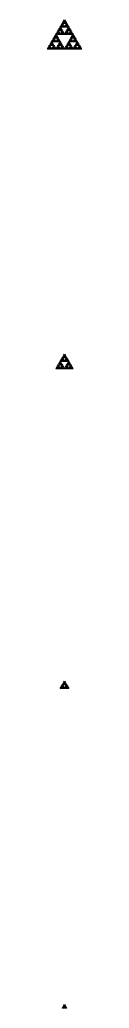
# Model space of a CAD drawing. Extents: x -467 to 127, y -467 to 127.
# Drawn here: x 28.4 to 31.6, y 4.9 to 97.7 of the extents above; entities that cross this region are included whole.
import ezdxf

# ---------------------------------------------------------------- set-up
doc = ezdxf.new("R2010")
doc.units = 13
doc.layers.add('MAGNET', color=11, linetype='Continuous')

msp = doc.modelspace()

# ---------------------------------------------------------------- linework, layer by layer
at = {"layer": 'MAGNET'}
for points in [[(29.8, 97.359), (29.85, 97.445), (29.9, 97.359), (29.8, 97.359)], [(29.85, 97.445), (29.9, 97.532), (29.95, 97.445), (29.85, 97.445)], [(29.9, 97.532), (29.95, 97.619), (30, 97.532), (29.9, 97.532)], [(29.9, 97.359), (29.95, 97.445), (30, 97.359), (29.9, 97.359)], [(29.95, 97.619), (30, 97.705), (30.05, 97.619), (29.95, 97.619)], [(30, 97.532), (30.05, 97.619), (30.1, 97.532), (30, 97.532)], [(30, 97.359), (30.05, 97.445), (30.1, 97.359), (30, 97.359)], [(30.05, 97.445), (30.1, 97.532), (30.15, 97.445), (30.05, 97.445)], [(30.1, 97.359), (30.15, 97.445), (30.2, 97.359), (30.1, 97.359)], [(29.25, 96.406), (29.3, 96.493), (29.35, 96.406), (29.25, 96.406)], [(29.3, 96.493), (29.35, 96.579), (29.4, 96.493), (29.3, 96.493)], [(29.35, 96.579), (29.4, 96.666), (29.45, 96.579), (29.35, 96.579)], [(29.4, 96.666), (29.45, 96.753), (29.5, 96.666), (29.4, 96.666)], [(29.4, 96.493), (29.45, 96.579), (29.5, 96.493), (29.4, 96.493)], [(29.45, 96.753), (29.5, 96.839), (29.55, 96.753), (29.45, 96.753)], [(29.45, 96.406), (29.5, 96.493), (29.55, 96.406), (29.45, 96.406)], [(29.5, 96.839), (29.55, 96.926), (29.6, 96.839), (29.5, 96.839)], [(29.5, 96.666), (29.55, 96.753), (29.6, 96.666), (29.5, 96.666)], [(29.55, 96.926), (29.6, 97.012), (29.65, 96.926), (29.55, 96.926)], [(29.6, 97.012), (29.65, 97.099), (29.7, 97.012), (29.6, 97.012)], [(29.6, 96.839), (29.65, 96.926), (29.7, 96.839), (29.6, 96.839)], [(29.6, 96.666), (29.65, 96.753), (29.7, 96.666), (29.6, 96.666)], [(29.65, 97.099), (29.7, 97.186), (29.75, 97.099), (29.65, 97.099)], [(29.65, 96.753), (29.7, 96.839), (29.75, 96.753), (29.65, 96.753)], [(29.65, 96.406), (29.7, 96.493), (29.75, 96.406), (29.65, 96.406)], [(29.7, 97.186), (29.75, 97.272), (29.8, 97.186), (29.7, 97.186)], [(29.7, 97.012), (29.75, 97.099), (29.8, 97.012), (29.7, 97.012)], [(29.7, 96.666), (29.75, 96.753), (29.8, 96.666), (29.7, 96.666)], [(29.7, 96.493), (29.75, 96.579), (29.8, 96.493), (29.7, 96.493)], [(29.75, 97.272), (29.8, 97.359), (29.85, 97.272), (29.75, 97.272)], [(29.75, 96.579), (29.8, 96.666), (29.85, 96.579), (29.75, 96.579)], [(29.8, 97.186), (29.85, 97.272), (29.9, 97.186), (29.8, 97.186)], [(29.8, 97.012), (29.85, 97.099), (29.9, 97.012), (29.8, 97.012)], [(29.8, 96.493), (29.85, 96.579), (29.9, 96.493), (29.8, 96.493)], [(29.85, 97.099), (29.9, 97.186), (29.95, 97.099), (29.85, 97.099)], [(29.85, 96.406), (29.9, 96.493), (29.95, 96.406), (29.85, 96.406)], [(29.9, 97.012), (29.95, 97.099), (30, 97.012), (29.9, 97.012)], [(30, 97.012), (30.05, 97.099), (30.1, 97.012), (30, 97.012)], [(30.05, 97.099), (30.1, 97.186), (30.15, 97.099), (30.05, 97.099)], [(30.05, 96.406), (30.1, 96.493), (30.15, 96.406), (30.05, 96.406)], [(30.1, 97.186), (30.15, 97.272), (30.2, 97.186), (30.1, 97.186)], [(30.1, 97.012), (30.15, 97.099), (30.2, 97.012), (30.1, 97.012)], [(30.1, 96.493), (30.15, 96.579), (30.2, 96.493), (30.1, 96.493)], [(30.15, 97.272), (30.2, 97.359), (30.25, 97.272), (30.15, 97.272)], [(30.15, 96.579), (30.2, 96.666), (30.25, 96.579), (30.15, 96.579)], [(30.2, 97.186), (30.25, 97.272), (30.3, 97.186), (30.2, 97.186)], [(30.2, 97.012), (30.25, 97.099), (30.3, 97.012), (30.2, 97.012)], [(30.2, 96.666), (30.25, 96.753), (30.3, 96.666), (30.2, 96.666)], [(30.2, 96.493), (30.25, 96.579), (30.3, 96.493), (30.2, 96.493)], [(30.25, 97.099), (30.3, 97.186), (30.35, 97.099), (30.25, 97.099)], [(30.25, 96.753), (30.3, 96.839), (30.35, 96.753), (30.25, 96.753)], [(30.25, 96.406), (30.3, 96.493), (30.35, 96.406), (30.25, 96.406)], [(30.3, 97.012), (30.35, 97.099), (30.4, 97.012), (30.3, 97.012)], [(30.3, 96.839), (30.35, 96.926), (30.4, 96.839), (30.3, 96.839)], [(30.3, 96.666), (30.35, 96.753), (30.4, 96.666), (30.3, 96.666)], [(30.35, 96.926), (30.4, 97.012), (30.45, 96.926), (30.35, 96.926)], [(30.4, 96.839), (30.45, 96.926), (30.5, 96.839), (30.4, 96.839)], [(30.4, 96.666), (30.45, 96.753), (30.5, 96.666), (30.4, 96.666)], [(30.45, 96.753), (30.5, 96.839), (30.55, 96.753), (30.45, 96.753)], [(30.45, 96.406), (30.5, 96.493), (30.55, 96.406), (30.45, 96.406)], [(30.5, 96.666), (30.55, 96.753), (30.6, 96.666), (30.5, 96.666)], [(30.5, 96.493), (30.55, 96.579), (30.6, 96.493), (30.5, 96.493)], [(30.55, 96.579), (30.6, 96.666), (30.65, 96.579), (30.55, 96.579)], [(30.6, 96.493), (30.65, 96.579), (30.7, 96.493), (30.6, 96.493)], [(30.65, 96.406), (30.7, 96.493), (30.75, 96.406), (30.65, 96.406)], [(28.75, 95.54), (28.8, 95.627), (28.85, 95.54), (28.75, 95.54)], [(28.8, 95.627), (28.85, 95.713), (28.9, 95.627), (28.8, 95.627)], [(28.85, 95.713), (28.9, 95.8), (28.95, 95.713), (28.85, 95.713)], [(28.9, 95.8), (28.95, 95.887), (29, 95.8), (28.9, 95.8)], [(28.9, 95.627), (28.95, 95.713), (29, 95.627), (28.9, 95.627)], [(28.95, 95.887), (29, 95.973), (29.05, 95.887), (28.95, 95.887)], [(29, 95.973), (29.05, 96.06), (29.1, 95.973), (29, 95.973)], [(29, 95.8), (29.05, 95.887), (29.1, 95.8), (29, 95.8)], [(29, 95.627), (29.05, 95.713), (29.1, 95.627), (29, 95.627)], [(29.05, 96.06), (29.1, 96.146), (29.15, 96.06), (29.05, 96.06)], [(29.05, 95.713), (29.1, 95.8), (29.15, 95.713), (29.05, 95.713)], [(29.1, 96.146), (29.15, 96.233), (29.2, 96.146), (29.1, 96.146)], [(29.1, 95.973), (29.15, 96.06), (29.2, 95.973), (29.1, 95.973)], [(29.1, 95.627), (29.15, 95.713), (29.2, 95.627), (29.1, 95.627)], [(29.15, 96.233), (29.2, 96.32), (29.25, 96.233), (29.15, 96.233)], [(29.2, 96.32), (29.25, 96.406), (29.3, 96.32), (29.2, 96.32)], [(29.2, 96.146), (29.25, 96.233), (29.3, 96.146), (29.2, 96.146)], [(29.2, 95.973), (29.25, 96.06), (29.3, 95.973), (29.2, 95.973)], [(29.2, 95.627), (29.25, 95.713), (29.3, 95.627), (29.2, 95.627)], [(29.25, 96.06), (29.3, 96.146), (29.35, 96.06), (29.25, 96.06)], [(29.25, 95.713), (29.3, 95.8), (29.35, 95.713), (29.25, 95.713)], [(29.3, 96.32), (29.35, 96.406), (29.4, 96.32), (29.3, 96.32)], [(29.3, 95.973), (29.35, 96.06), (29.4, 95.973), (29.3, 95.973)], [(29.3, 95.8), (29.35, 95.887), (29.4, 95.8), (29.3, 95.8)], [(29.3, 95.627), (29.35, 95.713), (29.4, 95.627), (29.3, 95.627)], [(29.35, 95.887), (29.4, 95.973), (29.45, 95.887), (29.35, 95.887)], [(29.4, 96.32), (29.45, 96.406), (29.5, 96.32), (29.4, 96.32)], [(29.4, 95.8), (29.45, 95.887), (29.5, 95.8), (29.4, 95.8)], [(29.4, 95.627), (29.45, 95.713), (29.5, 95.627), (29.4, 95.627)], [(29.45, 95.713), (29.5, 95.8), (29.55, 95.713), (29.45, 95.713)], [(29.5, 96.32), (29.55, 96.406), (29.6, 96.32), (29.5, 96.32)], [(29.5, 95.627), (29.55, 95.713), (29.6, 95.627), (29.5, 95.627)], [(29.55, 95.54), (29.6, 95.627), (29.65, 95.54), (29.55, 95.54)], [(29.6, 96.32), (29.65, 96.406), (29.7, 96.32), (29.6, 96.32)], [(29.7, 96.32), (29.75, 96.406), (29.8, 96.32), (29.7, 96.32)], [(29.8, 96.32), (29.85, 96.406), (29.9, 96.32), (29.8, 96.32)], [(29.9, 96.32), (29.95, 96.406), (30, 96.32), (29.9, 96.32)], [(30, 96.32), (30.05, 96.406), (30.1, 96.32), (30, 96.32)], [(30.1, 96.32), (30.15, 96.406), (30.2, 96.32), (30.1, 96.32)], [(30.2, 96.32), (30.25, 96.406), (30.3, 96.32), (30.2, 96.32)], [(30.3, 96.32), (30.35, 96.406), (30.4, 96.32), (30.3, 96.32)], [(30.35, 95.54), (30.4, 95.627), (30.45, 95.54), (30.35, 95.54)], [(30.4, 96.32), (30.45, 96.406), (30.5, 96.32), (30.4, 96.32)], [(30.4, 95.627), (30.45, 95.713), (30.5, 95.627), (30.4, 95.627)], [(30.45, 95.713), (30.5, 95.8), (30.55, 95.713), (30.45, 95.713)], [(30.5, 96.32), (30.55, 96.406), (30.6, 96.32), (30.5, 96.32)], [(30.5, 95.8), (30.55, 95.887), (30.6, 95.8), (30.5, 95.8)], [(30.5, 95.627), (30.55, 95.713), (30.6, 95.627), (30.5, 95.627)], [(30.55, 95.887), (30.6, 95.973), (30.65, 95.887), (30.55, 95.887)], [(30.6, 96.32), (30.65, 96.406), (30.7, 96.32), (30.6, 96.32)], [(30.6, 95.973), (30.65, 96.06), (30.7, 95.973), (30.6, 95.973)], [(30.6, 95.8), (30.65, 95.887), (30.7, 95.8), (30.6, 95.8)], [(30.6, 95.627), (30.65, 95.713), (30.7, 95.627), (30.6, 95.627)], [(30.65, 96.06), (30.7, 96.146), (30.75, 96.06), (30.65, 96.06)], [(30.65, 95.713), (30.7, 95.8), (30.75, 95.713), (30.65, 95.713)], [(30.7, 96.32), (30.75, 96.406), (30.8, 96.32), (30.7, 96.32)], [(30.7, 96.146), (30.75, 96.233), (30.8, 96.146), (30.7, 96.146)], [(30.7, 95.973), (30.75, 96.06), (30.8, 95.973), (30.7, 95.973)], [(30.7, 95.627), (30.75, 95.713), (30.8, 95.627), (30.7, 95.627)], [(30.75, 96.233), (30.8, 96.32), (30.85, 96.233), (30.75, 96.233)], [(30.8, 96.146), (30.85, 96.233), (30.9, 96.146), (30.8, 96.146)], [(30.8, 95.973), (30.85, 96.06), (30.9, 95.973), (30.8, 95.973)], [(30.8, 95.627), (30.85, 95.713), (30.9, 95.627), (30.8, 95.627)], [(30.85, 96.06), (30.9, 96.146), (30.95, 96.06), (30.85, 96.06)], [(30.85, 95.713), (30.9, 95.8), (30.95, 95.713), (30.85, 95.713)], [(30.9, 95.973), (30.95, 96.06), (31, 95.973), (30.9, 95.973)], [(30.9, 95.8), (30.95, 95.887), (31, 95.8), (30.9, 95.8)], [(30.9, 95.627), (30.95, 95.713), (31, 95.627), (30.9, 95.627)], [(30.95, 95.887), (31, 95.973), (31.05, 95.887), (30.95, 95.887)], [(31, 95.8), (31.05, 95.887), (31.1, 95.8), (31, 95.8)], [(31, 95.627), (31.05, 95.713), (31.1, 95.627), (31, 95.627)], [(31.05, 95.713), (31.1, 95.8), (31.15, 95.713), (31.05, 95.713)], [(31.1, 95.627), (31.15, 95.713), (31.2, 95.627), (31.1, 95.627)], [(31.15, 95.54), (31.2, 95.627), (31.25, 95.54), (31.15, 95.54)], [(28.4, 94.934), (28.45, 95.021), (28.5, 94.934), (28.4, 94.934)], [(28.45, 95.021), (28.5, 95.107), (28.55, 95.021), (28.45, 95.021)], [(28.5, 95.107), (28.55, 95.194), (28.6, 95.107), (28.5, 95.107)], [(28.5, 94.934), (28.55, 95.021), (28.6, 94.934), (28.5, 94.934)], [(28.55, 95.194), (28.6, 95.28), (28.65, 95.194), (28.55, 95.194)], [(28.6, 95.28), (28.65, 95.367), (28.7, 95.28), (28.6, 95.28)], [(28.6, 95.107), (28.65, 95.194), (28.7, 95.107), (28.6, 95.107)], [(28.6, 94.934), (28.65, 95.021), (28.7, 94.934), (28.6, 94.934)], [(28.65, 95.367), (28.7, 95.454), (28.75, 95.367), (28.65, 95.367)], [(28.65, 95.021), (28.7, 95.107), (28.75, 95.021), (28.65, 95.021)], [(28.7, 95.454), (28.75, 95.54), (28.8, 95.454), (28.7, 95.454)], [(28.7, 95.28), (28.75, 95.367), (28.8, 95.28), (28.7, 95.28)], [(28.7, 94.934), (28.75, 95.021), (28.8, 94.934), (28.7, 94.934)], [(28.8, 95.454), (28.85, 95.54), (28.9, 95.454), (28.8, 95.454)], [(28.8, 95.28), (28.85, 95.367), (28.9, 95.28), (28.8, 95.28)], [(28.8, 94.934), (28.85, 95.021), (28.9, 94.934), (28.8, 94.934)], [(28.85, 95.367), (28.9, 95.454), (28.95, 95.367), (28.85, 95.367)], [(28.85, 95.021), (28.9, 95.107), (28.95, 95.021), (28.85, 95.021)], [(28.9, 95.28), (28.95, 95.367), (29, 95.28), (28.9, 95.28)], [(28.9, 95.107), (28.95, 95.194), (29, 95.107), (28.9, 95.107)], [(28.9, 94.934), (28.95, 95.021), (29, 94.934), (28.9, 94.934)], [(28.95, 95.194), (29, 95.28), (29.05, 95.194), (28.95, 95.194)], [(29, 95.107), (29.05, 95.194), (29.1, 95.107), (29, 95.107)], [(29, 94.934), (29.05, 95.021), (29.1, 94.934), (29, 94.934)], [(29.05, 95.021), (29.1, 95.107), (29.15, 95.021), (29.05, 95.021)], [(29.1, 94.934), (29.15, 95.021), (29.2, 94.934), (29.1, 94.934)], [(29.2, 94.934), (29.25, 95.021), (29.3, 94.934), (29.2, 94.934)], [(29.25, 95.021), (29.3, 95.107), (29.35, 95.021), (29.25, 95.021)], [(29.3, 95.107), (29.35, 95.194), (29.4, 95.107), (29.3, 95.107)], [(29.3, 94.934), (29.35, 95.021), (29.4, 94.934), (29.3, 94.934)], [(29.35, 95.194), (29.4, 95.28), (29.45, 95.194), (29.35, 95.194)], [(29.4, 95.28), (29.45, 95.367), (29.5, 95.28), (29.4, 95.28)], [(29.4, 95.107), (29.45, 95.194), (29.5, 95.107), (29.4, 95.107)], [(29.4, 94.934), (29.45, 95.021), (29.5, 94.934), (29.4, 94.934)], [(29.45, 95.367), (29.5, 95.454), (29.55, 95.367), (29.45, 95.367)], [(29.45, 95.021), (29.5, 95.107), (29.55, 95.021), (29.45, 95.021)], [(29.5, 95.454), (29.55, 95.54), (29.6, 95.454), (29.5, 95.454)], [(29.5, 95.28), (29.55, 95.367), (29.6, 95.28), (29.5, 95.28)], [(29.5, 94.934), (29.55, 95.021), (29.6, 94.934), (29.5, 94.934)], [(29.6, 95.454), (29.65, 95.54), (29.7, 95.454), (29.6, 95.454)], [(29.6, 95.28), (29.65, 95.367), (29.7, 95.28), (29.6, 95.28)], [(29.6, 94.934), (29.65, 95.021), (29.7, 94.934), (29.6, 94.934)], [(29.65, 95.367), (29.7, 95.454), (29.75, 95.367), (29.65, 95.367)], [(29.65, 95.021), (29.7, 95.107), (29.75, 95.021), (29.65, 95.021)], [(29.7, 95.28), (29.75, 95.367), (29.8, 95.28), (29.7, 95.28)], [(29.7, 95.107), (29.75, 95.194), (29.8, 95.107), (29.7, 95.107)], [(29.7, 94.934), (29.75, 95.021), (29.8, 94.934), (29.7, 94.934)], [(29.75, 95.194), (29.8, 95.28), (29.85, 95.194), (29.75, 95.194)], [(29.8, 95.107), (29.85, 95.194), (29.9, 95.107), (29.8, 95.107)], [(29.8, 94.934), (29.85, 95.021), (29.9, 94.934), (29.8, 94.934)], [(29.85, 95.021), (29.9, 95.107), (29.95, 95.021), (29.85, 95.021)], [(29.9, 94.934), (29.95, 95.021), (30, 94.934), (29.9, 94.934)], [(30, 94.934), (30.05, 95.021), (30.1, 94.934), (30, 94.934)], [(30.05, 95.021), (30.1, 95.107), (30.15, 95.021), (30.05, 95.021)], [(30.1, 95.107), (30.15, 95.194), (30.2, 95.107), (30.1, 95.107)], [(30.1, 94.934), (30.15, 95.021), (30.2, 94.934), (30.1, 94.934)], [(30.15, 95.194), (30.2, 95.28), (30.25, 95.194), (30.15, 95.194)], [(30.2, 95.28), (30.25, 95.367), (30.3, 95.28), (30.2, 95.28)], [(30.2, 95.107), (30.25, 95.194), (30.3, 95.107), (30.2, 95.107)], [(30.2, 94.934), (30.25, 95.021), (30.3, 94.934), (30.2, 94.934)], [(30.25, 95.367), (30.3, 95.454), (30.35, 95.367), (30.25, 95.367)], [(30.25, 95.021), (30.3, 95.107), (30.35, 95.021), (30.25, 95.021)], [(30.3, 95.454), (30.35, 95.54), (30.4, 95.454), (30.3, 95.454)], [(30.3, 95.28), (30.35, 95.367), (30.4, 95.28), (30.3, 95.28)], [(30.3, 94.934), (30.35, 95.021), (30.4, 94.934), (30.3, 94.934)], [(30.4, 95.454), (30.45, 95.54), (30.5, 95.454), (30.4, 95.454)], [(30.4, 95.28), (30.45, 95.367), (30.5, 95.28), (30.4, 95.28)], [(30.4, 94.934), (30.45, 95.021), (30.5, 94.934), (30.4, 94.934)], [(30.45, 95.367), (30.5, 95.454), (30.55, 95.367), (30.45, 95.367)], [(30.45, 95.021), (30.5, 95.107), (30.55, 95.021), (30.45, 95.021)], [(30.5, 95.28), (30.55, 95.367), (30.6, 95.28), (30.5, 95.28)], [(30.5, 95.107), (30.55, 95.194), (30.6, 95.107), (30.5, 95.107)], [(30.5, 94.934), (30.55, 95.021), (30.6, 94.934), (30.5, 94.934)], [(30.55, 95.194), (30.6, 95.28), (30.65, 95.194), (30.55, 95.194)], [(30.6, 95.107), (30.65, 95.194), (30.7, 95.107), (30.6, 95.107)], [(30.6, 94.934), (30.65, 95.021), (30.7, 94.934), (30.6, 94.934)], [(30.65, 95.021), (30.7, 95.107), (30.75, 95.021), (30.65, 95.021)], [(30.7, 94.934), (30.75, 95.021), (30.8, 94.934), (30.7, 94.934)], [(30.8, 94.934), (30.85, 95.021), (30.9, 94.934), (30.8, 94.934)], [(30.85, 95.021), (30.9, 95.107), (30.95, 95.021), (30.85, 95.021)], [(30.9, 95.107), (30.95, 95.194), (31, 95.107), (30.9, 95.107)], [(30.9, 94.934), (30.95, 95.021), (31, 94.934), (30.9, 94.934)], [(30.95, 95.194), (31, 95.28), (31.05, 95.194), (30.95, 95.194)], [(31, 95.28), (31.05, 95.367), (31.1, 95.28), (31, 95.28)], [(31, 95.107), (31.05, 95.194), (31.1, 95.107), (31, 95.107)], [(31, 94.934), (31.05, 95.021), (31.1, 94.934), (31, 94.934)], [(31.05, 95.367), (31.1, 95.454), (31.15, 95.367), (31.05, 95.367)], [(31.05, 95.021), (31.1, 95.107), (31.15, 95.021), (31.05, 95.021)], [(31.1, 95.454), (31.15, 95.54), (31.2, 95.454), (31.1, 95.454)], [(31.1, 95.28), (31.15, 95.367), (31.2, 95.28), (31.1, 95.28)], [(31.1, 94.934), (31.15, 95.021), (31.2, 94.934), (31.1, 94.934)], [(31.2, 95.454), (31.25, 95.54), (31.3, 95.454), (31.2, 95.454)], [(31.2, 95.28), (31.25, 95.367), (31.3, 95.28), (31.2, 95.28)], [(31.2, 94.934), (31.25, 95.021), (31.3, 94.934), (31.2, 94.934)], [(31.25, 95.367), (31.3, 95.454), (31.35, 95.367), (31.25, 95.367)], [(31.25, 95.021), (31.3, 95.107), (31.35, 95.021), (31.25, 95.021)], [(31.3, 95.28), (31.35, 95.367), (31.4, 95.28), (31.3, 95.28)], [(31.3, 95.107), (31.35, 95.194), (31.4, 95.107), (31.3, 95.107)], [(31.3, 94.934), (31.35, 95.021), (31.4, 94.934), (31.3, 94.934)], [(31.35, 95.194), (31.4, 95.28), (31.45, 95.194), (31.35, 95.194)], [(31.4, 95.107), (31.45, 95.194), (31.5, 95.107), (31.4, 95.107)], [(31.4, 94.934), (31.45, 95.021), (31.5, 94.934), (31.4, 94.934)], [(31.45, 95.021), (31.5, 95.107), (31.55, 95.021), (31.45, 95.021)], [(31.5, 94.934), (31.55, 95.021), (31.6, 94.934), (31.5, 94.934)], [(29.7, 65.8), (29.75, 65.887), (29.8, 65.8), (29.7, 65.8)], [(29.75, 65.887), (29.8, 65.973), (29.85, 65.887), (29.75, 65.887)], [(29.8, 65.973), (29.85, 66.06), (29.9, 65.973), (29.8, 65.973)], [(29.8, 65.8), (29.85, 65.887), (29.9, 65.8), (29.8, 65.8)], [(29.85, 66.06), (29.9, 66.146), (29.95, 66.06), (29.85, 66.06)], [(29.9, 66.146), (29.95, 66.233), (30, 66.146), (29.9, 66.146)], [(29.9, 65.973), (29.95, 66.06), (30, 65.973), (29.9, 65.973)], [(29.95, 66.233), (30, 66.32), (30.05, 66.233), (29.95, 66.233)], [(30, 66.146), (30.05, 66.233), (30.1, 66.146), (30, 66.146)], [(30, 65.973), (30.05, 66.06), (30.1, 65.973), (30, 65.973)], [(30.05, 66.06), (30.1, 66.146), (30.15, 66.06), (30.05, 66.06)], [(30.1, 65.973), (30.15, 66.06), (30.2, 65.973), (30.1, 65.973)], [(30.1, 65.8), (30.15, 65.887), (30.2, 65.8), (30.1, 65.8)], [(30.15, 65.887), (30.2, 65.973), (30.25, 65.887), (30.15, 65.887)], [(30.2, 65.8), (30.25, 65.887), (30.3, 65.8), (30.2, 65.8)], [(29.2, 64.934), (29.25, 65.021), (29.3, 64.934), (29.2, 64.934)], [(29.25, 65.021), (29.3, 65.107), (29.35, 65.021), (29.25, 65.021)], [(29.3, 65.107), (29.35, 65.194), (29.4, 65.107), (29.3, 65.107)], [(29.3, 64.934), (29.35, 65.021), (29.4, 64.934), (29.3, 64.934)], [(29.35, 65.194), (29.4, 65.28), (29.45, 65.194), (29.35, 65.194)], [(29.4, 65.28), (29.45, 65.367), (29.5, 65.28), (29.4, 65.28)], [(29.4, 65.107), (29.45, 65.194), (29.5, 65.107), (29.4, 65.107)], [(29.4, 64.934), (29.45, 65.021), (29.5, 64.934), (29.4, 64.934)], [(29.45, 65.367), (29.5, 65.454), (29.55, 65.367), (29.45, 65.367)], [(29.45, 65.021), (29.5, 65.107), (29.55, 65.021), (29.45, 65.021)], [(29.5, 65.454), (29.55, 65.54), (29.6, 65.454), (29.5, 65.454)], [(29.5, 65.28), (29.55, 65.367), (29.6, 65.28), (29.5, 65.28)], [(29.5, 64.934), (29.55, 65.021), (29.6, 64.934), (29.5, 64.934)], [(29.55, 65.54), (29.6, 65.627), (29.65, 65.54), (29.55, 65.54)], [(29.6, 65.627), (29.65, 65.713), (29.7, 65.627), (29.6, 65.627)], [(29.6, 65.454), (29.65, 65.54), (29.7, 65.454), (29.6, 65.454)], [(29.6, 65.28), (29.65, 65.367), (29.7, 65.28), (29.6, 65.28)], [(29.6, 64.934), (29.65, 65.021), (29.7, 64.934), (29.6, 64.934)], [(29.65, 65.713), (29.7, 65.8), (29.75, 65.713), (29.65, 65.713)], [(29.65, 65.367), (29.7, 65.454), (29.75, 65.367), (29.65, 65.367)], [(29.65, 65.021), (29.7, 65.107), (29.75, 65.021), (29.65, 65.021)], [(29.7, 65.627), (29.75, 65.713), (29.8, 65.627), (29.7, 65.627)], [(29.7, 65.28), (29.75, 65.367), (29.8, 65.28), (29.7, 65.28)], [(29.7, 65.107), (29.75, 65.194), (29.8, 65.107), (29.7, 65.107)], [(29.7, 64.934), (29.75, 65.021), (29.8, 64.934), (29.7, 64.934)], [(29.75, 65.194), (29.8, 65.28), (29.85, 65.194), (29.75, 65.194)], [(29.8, 65.627), (29.85, 65.713), (29.9, 65.627), (29.8, 65.627)], [(29.8, 65.107), (29.85, 65.194), (29.9, 65.107), (29.8, 65.107)], [(29.8, 64.934), (29.85, 65.021), (29.9, 64.934), (29.8, 64.934)], [(29.85, 65.713), (29.9, 65.8), (29.95, 65.713), (29.85, 65.713)], [(29.85, 65.021), (29.9, 65.107), (29.95, 65.021), (29.85, 65.021)], [(29.9, 65.627), (29.95, 65.713), (30, 65.627), (29.9, 65.627)], [(29.9, 64.934), (29.95, 65.021), (30, 64.934), (29.9, 64.934)], [(30, 65.627), (30.05, 65.713), (30.1, 65.627), (30, 65.627)], [(30, 64.934), (30.05, 65.021), (30.1, 64.934), (30, 64.934)], [(30.05, 65.713), (30.1, 65.8), (30.15, 65.713), (30.05, 65.713)], [(30.05, 65.021), (30.1, 65.107), (30.15, 65.021), (30.05, 65.021)], [(30.1, 65.627), (30.15, 65.713), (30.2, 65.627), (30.1, 65.627)], [(30.1, 65.107), (30.15, 65.194), (30.2, 65.107), (30.1, 65.107)], [(30.1, 64.934), (30.15, 65.021), (30.2, 64.934), (30.1, 64.934)], [(30.15, 65.194), (30.2, 65.28), (30.25, 65.194), (30.15, 65.194)], [(30.2, 65.627), (30.25, 65.713), (30.3, 65.627), (30.2, 65.627)], [(30.2, 65.28), (30.25, 65.367), (30.3, 65.28), (30.2, 65.28)], [(30.2, 65.107), (30.25, 65.194), (30.3, 65.107), (30.2, 65.107)], [(30.2, 64.934), (30.25, 65.021), (30.3, 64.934), (30.2, 64.934)], [(30.25, 65.713), (30.3, 65.8), (30.35, 65.713), (30.25, 65.713)], [(30.25, 65.367), (30.3, 65.454), (30.35, 65.367), (30.25, 65.367)], [(30.25, 65.021), (30.3, 65.107), (30.35, 65.021), (30.25, 65.021)], [(30.3, 65.627), (30.35, 65.713), (30.4, 65.627), (30.3, 65.627)], [(30.3, 65.454), (30.35, 65.54), (30.4, 65.454), (30.3, 65.454)], [(30.3, 65.28), (30.35, 65.367), (30.4, 65.28), (30.3, 65.28)], [(30.3, 64.934), (30.35, 65.021), (30.4, 64.934), (30.3, 64.934)], [(30.35, 65.54), (30.4, 65.627), (30.45, 65.54), (30.35, 65.54)], [(30.4, 65.454), (30.45, 65.54), (30.5, 65.454), (30.4, 65.454)], [(30.4, 65.28), (30.45, 65.367), (30.5, 65.28), (30.4, 65.28)], [(30.4, 64.934), (30.45, 65.021), (30.5, 64.934), (30.4, 64.934)], [(30.45, 65.367), (30.5, 65.454), (30.55, 65.367), (30.45, 65.367)], [(30.45, 65.021), (30.5, 65.107), (30.55, 65.021), (30.45, 65.021)], [(30.5, 65.28), (30.55, 65.367), (30.6, 65.28), (30.5, 65.28)], [(30.5, 65.107), (30.55, 65.194), (30.6, 65.107), (30.5, 65.107)], [(30.5, 64.934), (30.55, 65.021), (30.6, 64.934), (30.5, 64.934)], [(30.55, 65.194), (30.6, 65.28), (30.65, 65.194), (30.55, 65.194)], [(30.6, 65.107), (30.65, 65.194), (30.7, 65.107), (30.6, 65.107)], [(30.6, 64.934), (30.65, 65.021), (30.7, 64.934), (30.6, 64.934)], [(30.65, 65.021), (30.7, 65.107), (30.75, 65.021), (30.65, 65.021)], [(30.7, 64.934), (30.75, 65.021), (30.8, 64.934), (30.7, 64.934)], [(29.75, 35.194), (29.8, 35.28), (29.85, 35.194), (29.75, 35.194)], [(29.8, 35.28), (29.85, 35.367), (29.9, 35.28), (29.8, 35.28)], [(29.85, 35.367), (29.9, 35.454), (29.95, 35.367), (29.85, 35.367)], [(29.9, 35.454), (29.95, 35.54), (30, 35.454), (29.9, 35.454)], [(29.9, 35.28), (29.95, 35.367), (30, 35.28), (29.9, 35.28)], [(29.95, 35.54), (30, 35.627), (30.05, 35.54), (29.95, 35.54)], [(30, 35.454), (30.05, 35.54), (30.1, 35.454), (30, 35.454)], [(30, 35.28), (30.05, 35.367), (30.1, 35.28), (30, 35.28)], [(30.05, 35.367), (30.1, 35.454), (30.15, 35.367), (30.05, 35.367)], [(30.1, 35.28), (30.15, 35.367), (30.2, 35.28), (30.1, 35.28)], [(30.15, 35.194), (30.2, 35.28), (30.25, 35.194), (30.15, 35.194)], [(29.6, 34.934), (29.65, 35.021), (29.7, 34.934), (29.6, 34.934)], [(29.65, 35.021), (29.7, 35.107), (29.75, 35.021), (29.65, 35.021)], [(29.7, 35.107), (29.75, 35.194), (29.8, 35.107), (29.7, 35.107)], [(29.7, 34.934), (29.75, 35.021), (29.8, 34.934), (29.7, 34.934)], [(29.8, 35.107), (29.85, 35.194), (29.9, 35.107), (29.8, 35.107)], [(29.8, 34.934), (29.85, 35.021), (29.9, 34.934), (29.8, 34.934)], [(29.85, 35.021), (29.9, 35.107), (29.95, 35.021), (29.85, 35.021)], [(29.9, 34.934), (29.95, 35.021), (30, 34.934), (29.9, 34.934)], [(30, 34.934), (30.05, 35.021), (30.1, 34.934), (30, 34.934)], [(30.05, 35.021), (30.1, 35.107), (30.15, 35.021), (30.05, 35.021)], [(30.1, 35.107), (30.15, 35.194), (30.2, 35.107), (30.1, 35.107)], [(30.1, 34.934), (30.15, 35.021), (30.2, 34.934), (30.1, 34.934)], [(30.2, 35.107), (30.25, 35.194), (30.3, 35.107), (30.2, 35.107)], [(30.2, 34.934), (30.25, 35.021), (30.3, 34.934), (30.2, 34.934)], [(30.25, 35.021), (30.3, 35.107), (30.35, 35.021), (30.25, 35.021)], [(30.3, 34.934), (30.35, 35.021), (30.4, 34.934), (30.3, 34.934)], [(29.8, 4.934), (29.85, 5.021), (29.9, 4.934), (29.8, 4.934)], [(29.85, 5.021), (29.9, 5.107), (29.95, 5.021), (29.85, 5.021)], [(29.9, 5.107), (29.95, 5.194), (30, 5.107), (29.9, 5.107)], [(29.9, 4.934), (29.95, 5.021), (30, 4.934), (29.9, 4.934)], [(29.95, 5.194), (30, 5.28), (30.05, 5.194), (29.95, 5.194)], [(30, 5.107), (30.05, 5.194), (30.1, 5.107), (30, 5.107)], [(30, 4.934), (30.05, 5.021), (30.1, 4.934), (30, 4.934)], [(30.05, 5.021), (30.1, 5.107), (30.15, 5.021), (30.05, 5.021)], [(30.1, 4.934), (30.15, 5.021), (30.2, 4.934), (30.1, 4.934)]]:
    msp.add_lwpolyline(points, dxfattribs=at)

doc.saveas('drawing.dxf')
